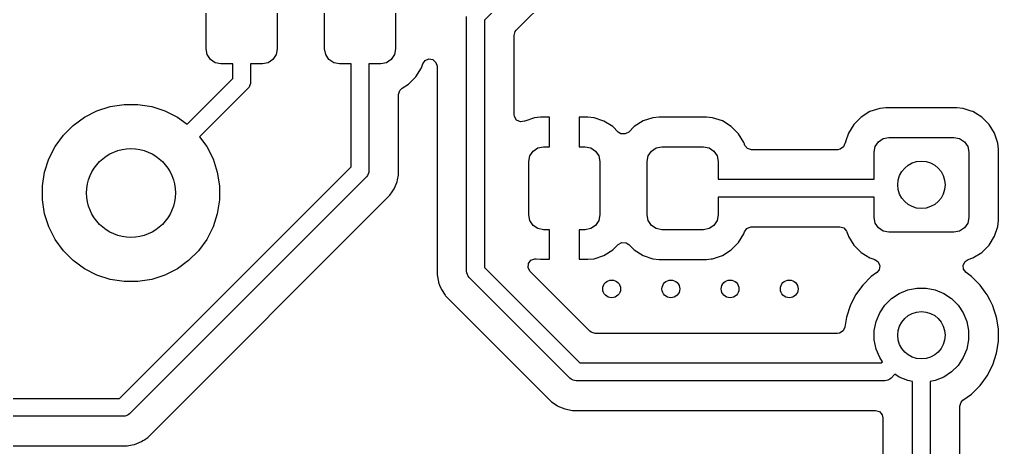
# Model space of a CAD drawing. Extents: x 103 to 241, y -131 to -73.
# Drawn here: x 205.5 to 222.03, y -113.17 to -105.95 of the extents above; entities that cross this region are included whole.
import ezdxf

# ---------------------------------------------------------------- set-up
doc = ezdxf.new("R2010")
doc.units = 0
doc.layers.add('BLACK', color=7, linetype='CONTINUOUS')

msp = doc.modelspace()

# ---------------------------------------------------------------- linework, layer by layer
at = {"layer": 'BLACK', "linetype": 'CONTINUOUS'}
for p, q in [((214.106066, -105.206066), (213.35, -105.962132)), ((208.65, -106.45), (208.65, -105.55)), ((209.85, -105.55), (209.85, -106.45)), ((210.65, -106.45), (210.65, -105.55)), ((211.85, -105.55), (211.85, -106.45)), ((213.886819, -106.133127), (214.505273, -105.514673)), ((213.05, -110.2), (213.05, -105.9)), ((213.35, -105.962132), (213.35, -110.137868)), ((213.870185, -106.153769), (213.886819, -106.133127)), ((213.8505, -106.220808), (213.870185, -106.153769)), ((213.8505, -107.555112), (213.8505, -106.220808)), ((208.66903, -106.545671), (208.65, -106.45)), ((209.85, -106.45), (209.83097, -106.545671)), ((210.66903, -106.545671), (210.65, -106.45)), ((211.85, -106.45), (211.83097, -106.545671)), ((208.723223, -106.626777), (208.66903, -106.545671)), ((208.804329, -106.68097), (208.723223, -106.626777)), ((209.776777, -106.626777), (209.695671, -106.68097)), ((209.83097, -106.545671), (209.776777, -106.626777)), ((210.723223, -106.626777), (210.66903, -106.545671)), ((210.804329, -106.68097), (210.723223, -106.626777)), ((211.776777, -106.626777), (211.695671, -106.68097)), ((211.83097, -106.545671), (211.776777, -106.626777)), ((212.307795, -106.699981), (212.347566, -106.642538)), ((212.347566, -106.642538), (212.412082, -106.615715)), ((212.412082, -106.615715), (212.480858, -106.62803)), ((212.480858, -106.62803), (212.532058, -106.675573)), ((208.9, -106.7), (208.804329, -106.68097)), ((209.1, -106.7), (208.9, -106.7)), ((209.1, -106.947868), (209.1, -106.7)), ((209.6, -106.7), (209.4, -106.7)), ((209.4, -106.7), (209.4, -107.01)), ((209.695671, -106.68097), (209.6, -106.7)), ((210.9, -106.7), (210.804329, -106.68097)), ((211.1, -106.7), (210.9, -106.7)), ((211.1, -108.437868), (211.1, -106.7)), ((211.6, -106.7), (211.4, -106.7)), ((211.4, -106.7), (211.4, -108.5)), ((211.695671, -106.68097), (211.6, -106.7)), ((212.192712, -106.918656), (212.284814, -106.769334)), ((212.284814, -106.769334), (212.307795, -106.699981)), ((212.532058, -106.675573), (212.5495, -106.738987)), ((212.5495, -106.738987), (212.5495, -110.264071)), ((208.327705, -107.720162), (209.1, -106.947868)), ((212.068656, -107.042712), (212.192712, -106.918656)), ((209.356066, -107.116066), (208.539837, -107.932294)), ((209.374721, -107.093336), (209.356066, -107.116066)), ((209.395286, -107.043687), (209.374721, -107.093336)), ((209.397118, -107.039264), (209.395286, -107.043687)), ((209.4, -107.01), (209.397118, -107.039264)), ((211.920185, -107.148599), (211.959401, -107.1101)), ((211.959401, -107.1101), (212.068656, -107.042712)), ((211.9005, -107.215638), (211.920185, -107.148599)), ((211.9005, -108.56407), (211.9005, -107.215638)), ((206.805975, -107.494181), (207.029832, -107.421445)), ((207.029832, -107.421445), (207.262311, -107.384624)), ((207.262311, -107.384624), (207.497689, -107.384624)), ((207.497689, -107.384624), (207.730168, -107.421445)), ((207.730168, -107.421445), (207.954025, -107.494181)), ((220.0297, -107.452501), (219.863168, -107.507685)), ((220.029703, -107.4525), (220.0297, -107.452501)), ((220.132481, -107.442001), (220.029703, -107.4525)), ((220.132498, -107.442), (220.132481, -107.442001)), ((221.33251, -107.442), (220.132498, -107.442)), ((221.435295, -107.4525), (221.33251, -107.442)), ((221.435297, -107.452501), (221.435295, -107.4525)), ((221.570497, -107.497302), (221.435297, -107.452501)), ((206.405828, -107.739391), (206.596252, -107.60104)), ((206.596252, -107.60104), (206.805975, -107.494181)), ((207.954025, -107.494181), (208.163748, -107.60104)), ((208.163748, -107.60104), (208.327705, -107.720162)), ((213.855801, -107.59098), (213.8505, -107.555112)), ((213.894035, -107.649459), (213.855801, -107.59098)), ((214.197302, -107.610494), (214.030875, -107.665643)), ((214.300012, -107.600001), (214.197302, -107.610494)), ((214.300027, -107.6), (214.300012, -107.600001)), ((214.45, -107.6), (214.300027, -107.6)), ((214.45, -108.1), (214.45, -107.6)), ((215.099986, -107.6), (214.95, -107.6)), ((214.95, -107.6), (214.95, -108.1)), ((215.20269, -107.610493), (215.099986, -107.6)), ((215.202697, -107.610494), (215.20269, -107.610493)), ((215.369119, -107.665641), (215.202697, -107.610494)), ((216.1972, -107.610001), (216.030668, -107.665185)), ((216.197203, -107.61), (216.1972, -107.610001)), ((216.29998, -107.599501), (216.197203, -107.61)), ((216.299998, -107.5995), (216.29998, -107.599501)), ((217.10001, -107.5995), (216.299998, -107.5995)), ((217.202795, -107.61), (217.10001, -107.5995)), ((217.202797, -107.610001), (217.202795, -107.61)), ((217.369334, -107.665186), (217.202797, -107.610001)), ((219.713842, -107.599789), (219.589789, -107.723842)), ((219.863163, -107.507687), (219.713842, -107.599789)), ((219.863168, -107.507685), (219.863163, -107.507687)), ((221.601831, -107.507685), (221.570497, -107.497302)), ((221.601836, -107.507687), (221.601831, -107.507685)), ((221.645083, -107.534362), (221.601836, -107.507687)), ((221.751156, -107.599788), (221.645083, -107.534362)), ((221.875212, -107.723844), (221.751156, -107.599788)), ((206.239391, -107.905828), (206.405828, -107.739391)), ((213.957817, -107.677985), (213.894035, -107.649459)), ((214.026895, -107.667499), (213.957817, -107.677985)), ((214.030875, -107.665643), (214.026895, -107.667499)), ((215.369124, -107.665643), (215.369119, -107.665641)), ((215.518345, -107.757684), (215.369124, -107.665643)), ((215.611965, -107.851304), (215.518345, -107.757684)), ((215.881345, -107.757287), (215.787327, -107.851305)), ((216.030663, -107.665187), (215.881345, -107.757287)), ((216.030668, -107.665185), (216.030663, -107.665187)), ((217.518656, -107.757288), (217.369334, -107.665186)), ((217.642712, -107.881344), (217.518656, -107.757288)), ((219.589789, -107.723842), (219.497687, -107.873163)), ((221.967314, -107.873166), (221.875212, -107.723844)), ((206.10104, -108.096252), (206.239391, -107.905828)), ((208.539837, -107.932294), (208.65896, -108.096252)), ((215.656312, -107.879805), (215.611965, -107.851304)), ((215.726003, -107.884789), (215.656312, -107.879805)), ((215.787327, -107.851305), (215.726003, -107.884789)), ((217.734814, -108.030666), (217.642712, -107.881344)), ((219.492404, -107.889105), (219.455862, -107.999384)), ((219.497685, -107.873168), (219.492404, -107.889105)), ((219.497687, -107.873163), (219.497685, -107.873168)), ((220.005723, -108.015723), (220.086829, -107.96153)), ((220.086829, -107.96153), (220.1825, -107.9425)), ((220.1825, -107.9425), (221.2825, -107.9425)), ((221.2825, -107.9425), (221.378171, -107.96153)), ((221.378171, -107.96153), (221.459277, -108.015723)), ((222.022499, -108.039703), (221.967314, -107.873166)), ((205.994181, -108.305975), (206.10104, -108.096252)), ((208.65896, -108.096252), (208.765819, -108.305975)), ((214.173223, -108.173223), (214.254329, -108.11903)), ((214.254329, -108.11903), (214.35, -108.1)), ((214.35, -108.1), (214.45, -108.1)), ((214.95, -108.1), (215.05, -108.1)), ((215.05, -108.1), (215.145671, -108.11903)), ((215.145671, -108.11903), (215.226777, -108.173223)), ((216.173223, -108.173223), (216.254329, -108.11903)), ((216.254329, -108.11903), (216.35, -108.1)), ((216.35, -108.1), (217.05, -108.1)), ((217.05, -108.1), (217.145671, -108.11903)), ((217.145671, -108.11903), (217.226777, -108.173223)), ((217.741495, -108.050829), (217.734814, -108.030666)), ((217.746028, -108.064506), (217.741495, -108.050829)), ((217.750939, -108.077011), (217.746028, -108.064506)), ((217.796694, -108.129815), (217.750939, -108.077011)), ((217.863733, -108.1495), (217.796694, -108.129815)), ((219.41626, -108.102804), (219.359076, -108.142949)), ((219.439453, -108.045978), (219.41626, -108.102804)), ((219.441083, -108.046327), (219.439453, -108.045978)), ((219.442501, -108.039704), (219.441083, -108.046327)), ((219.455862, -107.999384), (219.442501, -108.039704)), ((219.9325, -108.1925), (219.95153, -108.096829)), ((219.95153, -108.096829), (220.005723, -108.015723)), ((221.459277, -108.015723), (221.51347, -108.096829)), ((221.51347, -108.096829), (221.5325, -108.1925)), ((222.032999, -108.142492), (222.022499, -108.039703)), ((214.1, -108.35), (214.11903, -108.254329)), ((214.11903, -108.254329), (214.173223, -108.173223)), ((215.226777, -108.173223), (215.28097, -108.254329)), ((215.28097, -108.254329), (215.3, -108.35)), ((216.1, -108.35), (216.11903, -108.254329)), ((216.11903, -108.254329), (216.173223, -108.173223)), ((217.226777, -108.173223), (217.28097, -108.254329)), ((217.28097, -108.254329), (217.3, -108.35)), ((219.319306, -108.1495), (217.863733, -108.1495)), ((219.359076, -108.142949), (219.319306, -108.1495)), ((219.9325, -108.65), (219.9325, -108.1925)), ((221.5325, -108.1925), (221.5325, -109.2925)), ((222.033, -109.342509), (222.032999, -108.142492)), ((205.921445, -108.529832), (205.994181, -108.305975)), ((207.187868, -112.35), (211.1, -108.437868)), ((208.765819, -108.305975), (208.838555, -108.529832)), ((214.1, -109.25), (214.1, -108.35)), ((215.3, -108.35), (215.3, -109.25)), ((216.1, -109.25), (216.1, -108.35)), ((217.3, -108.35), (217.3, -108.65)), ((205.884624, -108.762311), (205.921445, -108.529832)), ((211.356066, -108.606066), (207.356066, -112.606066)), ((208.838555, -108.529832), (208.875376, -108.762311)), ((211.374721, -108.583336), (211.356066, -108.606066)), ((211.390557, -108.5451), (211.374721, -108.583336)), ((211.397118, -108.529264), (211.390557, -108.5451)), ((211.4, -108.5), (211.397118, -108.529264)), ((211.881607, -108.659047), (211.896836, -108.582487)), ((211.896836, -108.582487), (211.9005, -108.56407)), ((205.884624, -108.997689), (205.884624, -108.762311)), ((208.875376, -108.762311), (208.875376, -108.997689)), ((211.826465, -108.808127), (211.875501, -108.689744)), ((211.875501, -108.689744), (211.881607, -108.659047)), ((217.3, -108.65), (219.9325, -108.65)), ((207.664669, -113.005277), (211.755276, -108.91467)), ((211.755276, -108.91467), (211.79087, -108.861398)), ((211.79087, -108.861398), (211.826464, -108.808129)), ((211.826464, -108.808129), (211.826465, -108.808127)), ((219.9325, -108.95), (217.3, -108.95)), ((217.3, -108.95), (217.3, -109.25)), ((219.9325, -109.2925), (219.9325, -108.95)), ((205.921445, -109.230168), (205.884624, -108.997689)), ((208.875376, -108.997689), (208.838555, -109.230168)), ((205.994181, -109.454025), (205.921445, -109.230168)), ((208.838555, -109.230168), (208.765819, -109.454025)), ((214.11903, -109.345671), (214.1, -109.25)), ((215.3, -109.25), (215.28097, -109.345671)), ((216.11903, -109.345671), (216.1, -109.25)), ((217.3, -109.25), (217.28097, -109.345671)), ((219.95153, -109.388171), (219.9325, -109.2925)), ((221.5325, -109.2925), (221.51347, -109.388171)), ((206.10104, -109.663748), (205.994181, -109.454025)), ((208.765819, -109.454025), (208.65896, -109.663748)), ((214.173223, -109.426777), (214.11903, -109.345671)), ((214.254329, -109.48097), (214.173223, -109.426777)), ((215.226777, -109.426777), (215.145671, -109.48097)), ((215.28097, -109.345671), (215.226777, -109.426777)), ((216.173223, -109.426777), (216.11903, -109.345671)), ((216.254329, -109.48097), (216.173223, -109.426777)), ((217.226777, -109.426777), (217.145671, -109.48097)), ((217.28097, -109.345671), (217.226777, -109.426777)), ((217.785801, -109.47805), (217.850317, -109.451228)), ((217.850317, -109.451228), (217.863733, -109.4505)), ((217.863733, -109.4505), (219.354684, -109.4505)), ((219.354684, -109.4505), (219.421723, -109.470185)), ((220.005723, -109.469277), (219.95153, -109.388171)), ((221.51347, -109.388171), (221.459277, -109.469277)), ((221.967314, -109.611834), (222.022499, -109.445297)), ((222.022499, -109.445297), (222.033, -109.342509)), ((214.35, -109.5), (214.254329, -109.48097)), ((214.45, -109.5), (214.35, -109.5)), ((214.45, -109.999998), (214.45, -109.5)), ((215.05, -109.5), (214.95, -109.5)), ((214.95, -109.5), (214.95, -109.999999)), ((215.145671, -109.48097), (215.05, -109.5)), ((216.35, -109.5), (216.254329, -109.48097)), ((217.05, -109.5), (216.35, -109.5)), ((217.145671, -109.48097), (217.05, -109.5)), ((217.642712, -109.718656), (217.734814, -109.569334)), ((217.734814, -109.569334), (217.745215, -109.537947)), ((217.745215, -109.537947), (217.746028, -109.535494)), ((217.746028, -109.535494), (217.785801, -109.47805)), ((219.421723, -109.470185), (219.467478, -109.522989)), ((219.467478, -109.522989), (219.472387, -109.535489)), ((219.472387, -109.535489), (219.493758, -109.59998)), ((219.493758, -109.59998), (219.497686, -109.611833)), ((219.497686, -109.611833), (219.497687, -109.611836)), ((219.497687, -109.611836), (219.498632, -109.613368)), ((219.498632, -109.613368), (219.589788, -109.761156)), ((220.086829, -109.52347), (220.005723, -109.469277)), ((220.1825, -109.5425), (220.086829, -109.52347)), ((221.2825, -109.5425), (220.1825, -109.5425)), ((221.378171, -109.52347), (221.2825, -109.5425)), ((221.459277, -109.469277), (221.378171, -109.52347)), ((221.875212, -109.761156), (221.967314, -109.611834)), ((206.239391, -109.854172), (206.10104, -109.663748)), ((208.65896, -109.663748), (208.520609, -109.854172)), ((215.518342, -109.842317), (215.611964, -109.748695)), ((215.611964, -109.748695), (215.673287, -109.71521)), ((215.673287, -109.71521), (215.742979, -109.720194)), ((215.742979, -109.720194), (215.787327, -109.748695)), ((215.787327, -109.748695), (215.881344, -109.842712)), ((217.518656, -109.842712), (217.642712, -109.718656)), ((219.589788, -109.761156), (219.713844, -109.885212)), ((221.751156, -109.885212), (221.875212, -109.761156)), ((206.405828, -110.020609), (206.239391, -109.854172)), ((208.520609, -109.854172), (208.354172, -110.020609)), ((215.202697, -109.989505), (215.369119, -109.934358)), ((215.369119, -109.934358), (215.369124, -109.934356)), ((215.369124, -109.934356), (215.518342, -109.842317)), ((215.881344, -109.842712), (216.030666, -109.934814)), ((216.030666, -109.934814), (216.197203, -109.989999)), ((217.202797, -109.989999), (217.369334, -109.934814)), ((217.369334, -109.934814), (217.518656, -109.842712)), ((219.713844, -109.885212), (219.863166, -109.977314)), ((221.601834, -109.977314), (221.751156, -109.885212)), ((206.596252, -110.15896), (206.405828, -110.020609)), ((208.354172, -110.020609), (208.163748, -110.15896)), ((214.089676, -110.141892), (214.09466, -110.0722)), ((214.09466, -110.0722), (214.136532, -110.016267)), ((214.136532, -110.016267), (214.201996, -109.99185)), ((214.201996, -109.99185), (214.223446, -109.992176)), ((214.223446, -109.992176), (214.300021, -109.999999)), ((214.300021, -109.999999), (214.449999, -109.999999)), ((214.449999, -109.999999), (214.45, -109.999998)), ((214.95, -109.999999), (215.099972, -109.999999)), ((215.099972, -109.999999), (215.099986, -109.999998)), ((215.099986, -109.999998), (215.202697, -109.989505)), ((216.197203, -109.989999), (216.299991, -110.0005)), ((216.299991, -110.0005), (217.100008, -110.000499)), ((217.100008, -110.000499), (217.100016, -110.000498)), ((217.100016, -110.000498), (217.100019, -110.000498)), ((217.100019, -110.000498), (217.181485, -109.992176)), ((217.181485, -109.992176), (217.202797, -109.989999)), ((219.863166, -109.977314), (219.94507, -110.004454)), ((219.94507, -110.004454), (220.002515, -110.044227)), ((220.002515, -110.044227), (220.029338, -110.108743)), ((220.029338, -110.108743), (220.017023, -110.177518)), ((221.437403, -110.097536), (221.470008, -110.03574)), ((221.443382, -110.167149), (221.437403, -110.097536)), ((221.470008, -110.03574), (221.519926, -110.004455)), ((221.519926, -110.004455), (221.601834, -109.977314)), ((206.805975, -110.265819), (206.596252, -110.15896)), ((207.029832, -110.338555), (206.805975, -110.265819)), ((207.954025, -110.265819), (207.730168, -110.338555)), ((208.163748, -110.15896), (207.954025, -110.265819)), ((212.5495, -110.264071), (212.572957, -110.381992)), ((213.052882, -110.229263), (213.05, -110.2)), ((213.075279, -110.283335), (213.052882, -110.229263)), ((213.093934, -110.306066), (213.075279, -110.283335)), ((213.35, -110.137868), (214.962132, -111.75)), ((214.123161, -110.203215), (214.089676, -110.141892)), ((215.133127, -111.213181), (214.123161, -110.203215)), ((219.978951, -110.222478), (219.885287, -110.290528)), ((220.017023, -110.177518), (219.978951, -110.222478)), ((221.486047, -110.222478), (221.443382, -110.167149)), ((221.554004, -110.271851), (221.486047, -110.222478)), ((221.579719, -110.290534), (221.554004, -110.271851)), ((207.262311, -110.375376), (207.029832, -110.338555)), ((207.497689, -110.375376), (207.262311, -110.375376)), ((207.730168, -110.338555), (207.497689, -110.375376)), ((212.572957, -110.381992), (212.572957, -110.381996)), ((212.572957, -110.381996), (212.572958, -110.381996)), ((212.572958, -110.381996), (212.572959, -110.382)), ((212.572959, -110.382), (212.574499, -110.389744)), ((212.574499, -110.389744), (212.59336, -110.435279)), ((212.59336, -110.435279), (212.623051, -110.50696)), ((214.793934, -112.006066), (213.093934, -110.306066)), ((219.740531, -110.435284), (219.620215, -110.600886)), ((219.740532, -110.435282), (219.740531, -110.435284)), ((219.885282, -110.290532), (219.740532, -110.435282)), ((219.885287, -110.290528), (219.885282, -110.290532)), ((221.724469, -110.435284), (221.579719, -110.290534)), ((221.811552, -110.555146), (221.724469, -110.435284)), ((212.623051, -110.50696), (212.623535, -110.508127)), ((212.623535, -110.508127), (212.689315, -110.606575)), ((212.689315, -110.606575), (212.694724, -110.61467)), ((212.694724, -110.61467), (212.694727, -110.614674)), ((212.694727, -110.614674), (214.485326, -112.405273)), ((219.620215, -110.600886), (219.527281, -110.783276)), ((220.224985, -110.664092), (220.355383, -110.576963)), ((220.355383, -110.576963), (220.500272, -110.516948)), ((220.500272, -110.516948), (220.654086, -110.486352)), ((220.654086, -110.486352), (220.810914, -110.486352)), ((220.810914, -110.486352), (220.964728, -110.516948)), ((220.964728, -110.516948), (221.109617, -110.576963)), ((221.109617, -110.576963), (221.240015, -110.664092)), ((221.844787, -110.60089), (221.811552, -110.555146)), ((221.891573, -110.692712), (221.844787, -110.60089)), ((220.026963, -110.905383), (220.114092, -110.774985)), ((220.114092, -110.774985), (220.224985, -110.664092)), ((221.240015, -110.664092), (221.350908, -110.774985)), ((221.350908, -110.774985), (221.438037, -110.905383)), ((221.937718, -110.783276), (221.891573, -110.692712)), ((219.527281, -110.783276), (219.464022, -110.977965)), ((219.966948, -111.050272), (220.026963, -110.905383)), ((221.438037, -110.905383), (221.498052, -111.050272)), ((221.937718, -110.783278), (221.937718, -110.783276)), ((221.93772, -110.783281), (221.937718, -110.783278)), ((221.956148, -110.839998), (221.93772, -110.783281)), ((222.000977, -110.977965), (221.956148, -110.839998)), ((219.464022, -110.977965), (219.437583, -111.144898)), ((219.936352, -111.204086), (219.966948, -111.050272)), ((221.498052, -111.050272), (221.528648, -111.204086)), ((222.02629, -111.137781), (222.000977, -110.977965)), ((215.153769, -111.229815), (215.133127, -111.213181)), ((215.220808, -111.2495), (215.153769, -111.229815)), ((219.31511, -111.2495), (215.220808, -111.2495)), ((219.348342, -111.244964), (219.31511, -111.2495)), ((219.407654, -111.208033), (219.348342, -111.244964)), ((219.437583, -111.144898), (219.407654, -111.208033)), ((219.936352, -111.360914), (219.936352, -111.204086)), ((221.528648, -111.204086), (221.528648, -111.360914)), ((222.033, -111.180148), (222.02629, -111.137781)), ((222.033, -111.384852), (222.033, -111.180148)), ((219.966948, -111.514728), (219.936352, -111.360914)), ((221.528648, -111.360914), (221.498052, -111.514728)), ((222.000977, -111.587034), (222.033, -111.384852)), ((220.026963, -111.659617), (219.966948, -111.514728)), ((221.498052, -111.514728), (221.438037, -111.659617)), ((221.93772, -111.781719), (222.000977, -111.587034)), ((214.962132, -111.75), (220.052868, -111.75)), ((220.073541, -111.729326), (220.026963, -111.659617)), ((220.052868, -111.75), (220.073541, -111.729326)), ((221.438037, -111.659617), (221.350908, -111.790015)), ((221.240015, -111.900908), (221.109617, -111.988037)), ((221.350908, -111.790015), (221.240015, -111.900908)), ((221.844787, -111.96411), (221.93772, -111.781719)), ((214.816665, -112.024721), (214.793934, -112.006066)), ((214.848339, -112.03784), (214.816665, -112.024721)), ((214.870736, -112.047118), (214.848339, -112.03784)), ((214.9, -112.05), (214.870736, -112.047118)), ((220.115, -112.05), (214.9, -112.05)), ((220.144264, -112.047118), (220.115, -112.05)), ((220.166661, -112.03784), (220.144264, -112.047118)), ((220.198335, -112.024721), (220.166661, -112.03784)), ((220.221066, -112.006066), (220.198335, -112.024721)), ((220.285673, -111.941458), (220.221066, -112.006066)), ((220.355383, -111.988037), (220.285673, -111.941458)), ((220.500272, -112.048052), (220.355383, -111.988037)), ((220.5825, -112.064408), (220.500272, -112.048052)), ((220.5825, -114.054278), (220.5825, -112.064408)), ((220.964728, -112.048052), (220.8825, -112.064408)), ((220.8825, -112.064408), (220.8825, -114.14069)), ((221.109617, -111.988037), (220.964728, -112.048052)), ((221.724471, -112.129713), (221.787228, -112.043334)), ((221.787228, -112.043334), (221.844787, -111.96411)), ((221.579719, -112.274466), (221.724466, -112.129719)), ((221.724466, -112.129719), (221.724468, -112.129715)), ((221.724468, -112.129715), (221.724471, -112.129713)), ((197.1, -112.35), (207.187868, -112.35)), ((214.485326, -112.405273), (214.485329, -112.405275)), ((214.485329, -112.405275), (214.485331, -112.405277)), ((214.485331, -112.405277), (214.581192, -112.469328)), ((221.383, -112.48057), (221.402685, -112.413531)), ((221.402685, -112.413531), (221.434113, -112.380253)), ((221.434113, -112.380253), (221.579719, -112.274466)), ((214.581192, -112.469328), (214.581191, -112.469328)), ((214.581191, -112.469328), (214.581193, -112.469329)), ((214.581193, -112.469329), (214.591873, -112.476465)), ((214.591873, -112.476465), (214.710256, -112.525501)), ((214.710256, -112.525501), (214.71026, -112.525501)), ((214.71026, -112.525501), (214.710261, -112.525502)), ((214.710261, -112.525502), (214.835928, -112.5505)), ((214.835928, -112.5505), (214.835931, -112.5505)), ((214.835931, -112.5505), (219.958, -112.5505)), ((219.958, -112.5505), (220.025039, -112.570185)), ((220.025039, -112.570185), (220.070794, -112.622989)), ((221.383, -113.883375), (221.383, -112.48057)), ((207.25, -112.65), (197.162132, -112.65)), ((207.279264, -112.647118), (207.25, -112.65)), ((207.308968, -112.634814), (207.279264, -112.647118)), ((207.333335, -112.624721), (207.308968, -112.634814)), ((207.356066, -112.606066), (207.333335, -112.624721)), ((220.070794, -112.622989), (220.082, -112.6745)), ((220.082, -112.6745), (220.082, -113.626545)), ((207.439744, -113.125501), (207.558127, -113.076465)), ((207.558127, -113.076465), (207.582386, -113.060256)), ((207.582386, -113.060256), (207.59641, -113.050886)), ((207.59641, -113.050886), (207.613712, -113.039325)), ((207.613712, -113.039325), (207.664669, -113.005277)), ((197.420808, -113.1505), (207.314071, -113.1505)), ((207.314071, -113.1505), (207.398615, -113.133682)), ((207.398615, -113.133682), (207.439744, -113.125501))]:
    msp.add_line(p, q, dxfattribs=at)
at = {"layer": 'BLACK'}
for centre, radius in [((207.38, -108.88), 0.75), ((220.7325, -108.7425), 0.4), ((215.5, -110.5), 0.15), ((216.5, -110.5), 0.15), ((217.5, -110.5), 0.15), ((218.5, -110.5), 0.15), ((220.7325, -111.2825), 0.4)]:
    msp.add_circle(centre, radius, dxfattribs=at)

doc.saveas('drawing.dxf')
